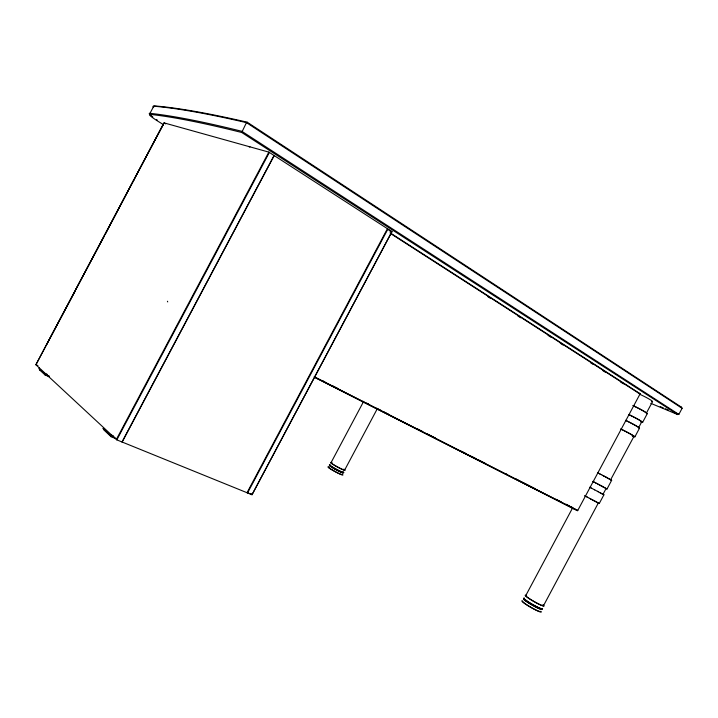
<?xml version="1.0" encoding="UTF-8"?>
<svg xmlns="http://www.w3.org/2000/svg" width="718" height="718" viewBox="0 0 718 718"><rect width="100%" height="100%" fill="white"/><g stroke="black" fill="none" stroke-linecap="round" stroke-linejoin="round"><path stroke-width="1.08" d="M115.526 438.51L111.119 436.715L111.55 435.144L113.498 435.943M133.772 180.487L133.79 180.03L105.627 233.601M163.004 125.327L163.031 124.842L134.499 178.701M677.657 414.546L241.715 132.48L246.454 122.634L247.18 122.177L681.544 407.277L682.1 408.3L678.833 414.412L677.657 414.546L650.786 403.319M389.847 230.891L391.965 231.609L252.009 494.738L116.828 439.874L35.9 364.744L164.054 122.877L268.846 152.117L391.965 231.609L252.009 494.738L250.438 493.445M150.304 115.015A19.422 2.055 29.2 0 1 149.99 113.318L153.76 106.201A4314.507 205.68 23.7 0 1 246.454 122.634L682.1 408.3M49.021 376.663L45.046 374.958L39.499 369.779L39.319 367.921M111.119 436.715L103.778 429.858L103.15 428.493L103.563 427.713M116.298 439.569L268.846 152.117M116.828 439.874L269.403 152.395M121.997 441.974L274.088 155.42M122.204 441.965L274.204 155.582M247.719 492.629L387.765 229.311L387.442 228.683L247.028 492.71L252.09 494.406M331.007 462.715L363.694 401.317M344.649 470.075L377.013 409.278M572.488 508.12L525.755 595.599A10.205 1.041 29.7 0 1 526.339 595.563M543.499 605.678L598.345 502.968L599.279 503.471L603.919 494.783L601.029 493.239M601.684 493.589L602.985 494.289L606.109 488.518L602.501 486.544M606.243 488.617L607.015 488.994L611.655 480.306L610.605 479.83L633.967 436.382M638.607 427.686L641.704 421.888M646.353 413.191L652.545 401.595M634.883 436.849L639.523 428.152M642.619 422.355L647.268 413.658M47.298 343.716L46.903 344.012L75.39 290.7M76.449 288.681L76.081 288.95L104.568 235.603M249.263 146.984L249.999 146.858M610.713 479.821L606.216 477.29M247.18 122.177L237.191 119.906A4298.19 206.237 23.7 0 0 154.774 105.923A18.65 2.109 29.3 0 0 154.208 106.695M241.715 132.48L231.824 130.039A4295.184 191.544 24 0 0 150.286 114.386A18.65 1.957 29.2 0 0 158.633 121.674L163.399 124.627M114.943 437.486L111.128 435.934L103.15 428.493M679.47 406.433L681.544 407.277M638.374 393.042L640.348 393.859L390.045 232.776M660.237 406.648L663.342 407.941M665.406 408.802L668.503 410.095M675.737 413.119L678.833 414.412L241.858 131.304A4311.967 193.304 24 0 0 149.99 113.318M599.27 503.471L593.759 500.599M39.499 369.779L41.473 370.623M47.119 374.293L45.351 373.539L45.046 374.958M49.362 376.097L44.983 374.222L38.96 368.603M37.937 365.561L35.9 364.744L164.054 122.877L165.67 123.873M598.238 502.932L595.168 501.335M322.84 380.863L324.841 381.877M332.811 385.934L337.801 388.465M366.71 403.148L368.702 404.153M376.681 408.21L381.662 410.741M383.654 411.755L388.635 414.286M417.553 428.969L422.534 431.5M427.515 434.031L435.494 438.079M461.414 451.245L466.395 453.776M471.385 456.307L476.366 458.838M478.359 459.852L485.341 463.397M505.275 473.521L507.276 474.535M515.246 478.583L520.236 481.114M522.228 482.128L530.198 486.185M532.191 487.19L534.192 488.204M556.118 499.342L561.108 501.873M566.089 504.404L577.766 510.534L314.188 376.708M314.601 377.147L574.337 508.981M314.493 377.309L577.577 510.794L640.007 394.038L390.377 233.404M603.892 494.774L602.896 494.253M597.582 472.722L598.48 473.207M598.758 473.333L599.575 473.772M598.157 473.018L599.027 473.494M599.979 473.97L601.271 474.661M599.359 473.647L600.131 474.068M592.915 481.455L594.36 482.218M592.781 481.392L593.292 481.661M602.492 475.289L601.226 474.625M594.692 482.388L595.464 482.801M593.49 481.76L594.908 482.514M603.739 475.944L602.411 475.271M602.985 475.567L604.35 476.276M596.559 483.367L597.816 484.04M595.931 483.043L596.604 483.402M595.303 482.711L596.03 483.106M593.256 500.329L595.267 501.397M599.431 484.901L600.275 485.341M598.875 484.605L599.674 485.027M598.309 484.309L599.063 484.695M597.744 484.013L598.444 484.372M597.403 491.309L598.327 491.794M594.63 489.838L597.753 491.489M590.977 487.89L594.701 489.873M589.675 487.208L591.246 488.043M591.65 499.477L592.485 499.925M592.197 499.764L593.077 500.24M592.736 500.051L593.651 500.545M604.655 476.456L605.543 476.905M604.107 476.16L604.951 476.59M601.038 485.763L601.998 486.265M600.517 485.485L601.442 485.96M599.979 485.197L600.867 485.655M599.835 492.602L601.738 493.616M597.923 491.588L600.428 492.916M589.388 498.274L590.654 498.947M590.528 498.875L591.273 499.279M591.093 499.181L591.883 499.602M605.705 477.021L606.674 477.515M605.184 476.743L606.118 477.219M602.034 486.292L603.048 486.822M601.54 486.032L602.537 486.553M586.911 496.955L587.692 497.359M587.521 497.278L589.397 498.283M602.949 486.777L605.983 488.428M584.587 495.698L585.529 496.201M585.143 496.003L586.05 496.479M585.717 496.309L587.136 497.062M606.701 477.551L611.655 480.288M606.154 488.5L607.006 488.985M566.278 504.314L572.372 507.734L572.102 507.222M487.71 296.561L490.547 298.383M517.875 315.956L520.703 317.778M548.04 335.351L550.868 337.173M560.291 343.231L563.118 345.053M590.456 362.635L593.283 364.448M602.707 370.515L605.534 372.328M620.621 382.03L623.448 383.843M387.765 229.311L391.723 231.869M167.411 301.246L167.734 301.919M153.329 107.224A19.422 2.19 29.3 0 1 153.76 106.201M540.421 611.386A10.205 1.095 29.8 0 1 539.128 611.341M538.823 611.233A10.205 1.095 29.8 0 1 528.376 605.804A10.205 1.095 29.8 0 1 522.731 601.307M639.406 394.128A10.223 0.889 26.6 0 1 649.844 399.486A10.223 0.889 26.6 0 1 651.693 401.541M633.707 406.011A10.223 0.781 26.8 0 1 645.706 412.491M645.904 412.644A10.223 0.781 26.8 0 1 646.344 413.083M541.462 608.577A10.564 1.113 29.7 0 1 532.352 605.148A10.205 1.068 29.7 0 1 524.499 599.009A10.205 1.068 29.7 0 1 524.472 598.39M524.445 598.893A10.564 1.113 29.7 0 0 532.352 605.148A10.205 1.068 29.7 0 0 541.327 608.586M540.95 611.341A11.228 1.203 29.8 0 1 531.374 607.706A11.228 1.203 29.8 0 1 522.246 600.76M541.964 608.496A10.205 1.068 29.7 0 1 534.874 605.741M534.318 605.445A10.205 1.068 29.7 0 1 524.661 599.18M543.005 604.96A10.205 1.041 29.7 0 1 536.158 602.68A10.205 1.041 29.7 0 1 525.747 595.671M543.095 604.843A10.887 1.104 29.7 0 1 534.201 601.684A10.887 1.104 29.7 0 1 526.581 595.455M542.35 608.469A10.887 1.14 29.7 0 1 532.047 604.251A10.887 1.14 29.7 0 1 524.49 598.148M157.197 119.987A19.422 2.055 29.2 0 1 156.488 119.538M152.799 117.016A19.422 2.055 29.2 0 1 152.297 116.639M151.821 116.28A19.422 2.055 29.2 0 1 151.39 115.939M150.986 115.616A19.422 2.055 29.2 0 1 150.627 115.302M620.908 429.05A11.237 0.619 27.1 0 1 632.235 434.991A11.237 0.619 27.1 0 1 633.725 436.553M632.693 436.131A11.237 0.619 27.1 0 1 632.289 435.961M625.575 420.317A11.237 0.709 27 0 1 636.686 426.115A11.237 0.709 27 0 1 638.634 427.991M625.934 420.569A10.214 0.646 27 0 1 638.535 427.506M641.111 421.825A10.214 0.7 26.9 0 0 641.721 421.843A10.214 0.7 26.9 0 0 629.04 414.744M628.69 414.492A11.237 0.772 26.9 0 1 640.429 420.658A11.237 0.772 26.9 0 1 640.77 421.879M620.747 429.05A10.214 0.565 27.1 0 1 630.727 434.219A10.214 0.565 27.1 0 1 633.572 436.338M633.168 436.203A10.214 0.565 27.1 0 1 632.325 435.88M632.773 405.49A11.246 0.862 26.8 0 1 644.028 411.27A11.246 0.862 26.8 0 1 646.595 413.613M344.021 469.258A8.266 0.718 28.4 0 1 342.405 469.455A8.266 0.718 28.4 0 1 332.757 464.241A8.266 0.718 28.4 0 1 332.039 462.787M343.572 472.121A8.266 0.736 28.4 0 1 336.275 469.294A8.266 0.736 28.4 0 1 329.921 464.743M342.244 474.212A8.526 0.772 28.4 0 1 335.512 471.861A8.526 0.772 28.4 0 1 328.503 466.888M342.809 472.202A8.024 0.718 28.4 0 1 336.482 469.967A8.024 0.718 28.4 0 1 329.876 465.309M342.899 472.354A7.754 0.691 28.4 0 1 336.266 469.823A7.754 0.691 28.4 0 1 329.948 465.399M343.85 469.231A7.754 0.673 28.4 0 1 340.045 468.28A7.754 0.673 28.4 0 1 331.106 462.904M331.016 462.76A7.754 0.673 28.4 0 1 331.725 462.769M342.046 474.284A7.754 0.7 28.4 0 1 338.411 473.243A7.754 0.7 28.4 0 1 330.056 468.549M329.795 468.378A7.754 0.7 28.4 0 1 329.131 467.256M343.348 472.103A7.754 0.691 28.4 0 1 336.509 469.366A7.754 0.691 28.4 0 1 329.957 464.923"/></g></svg>
